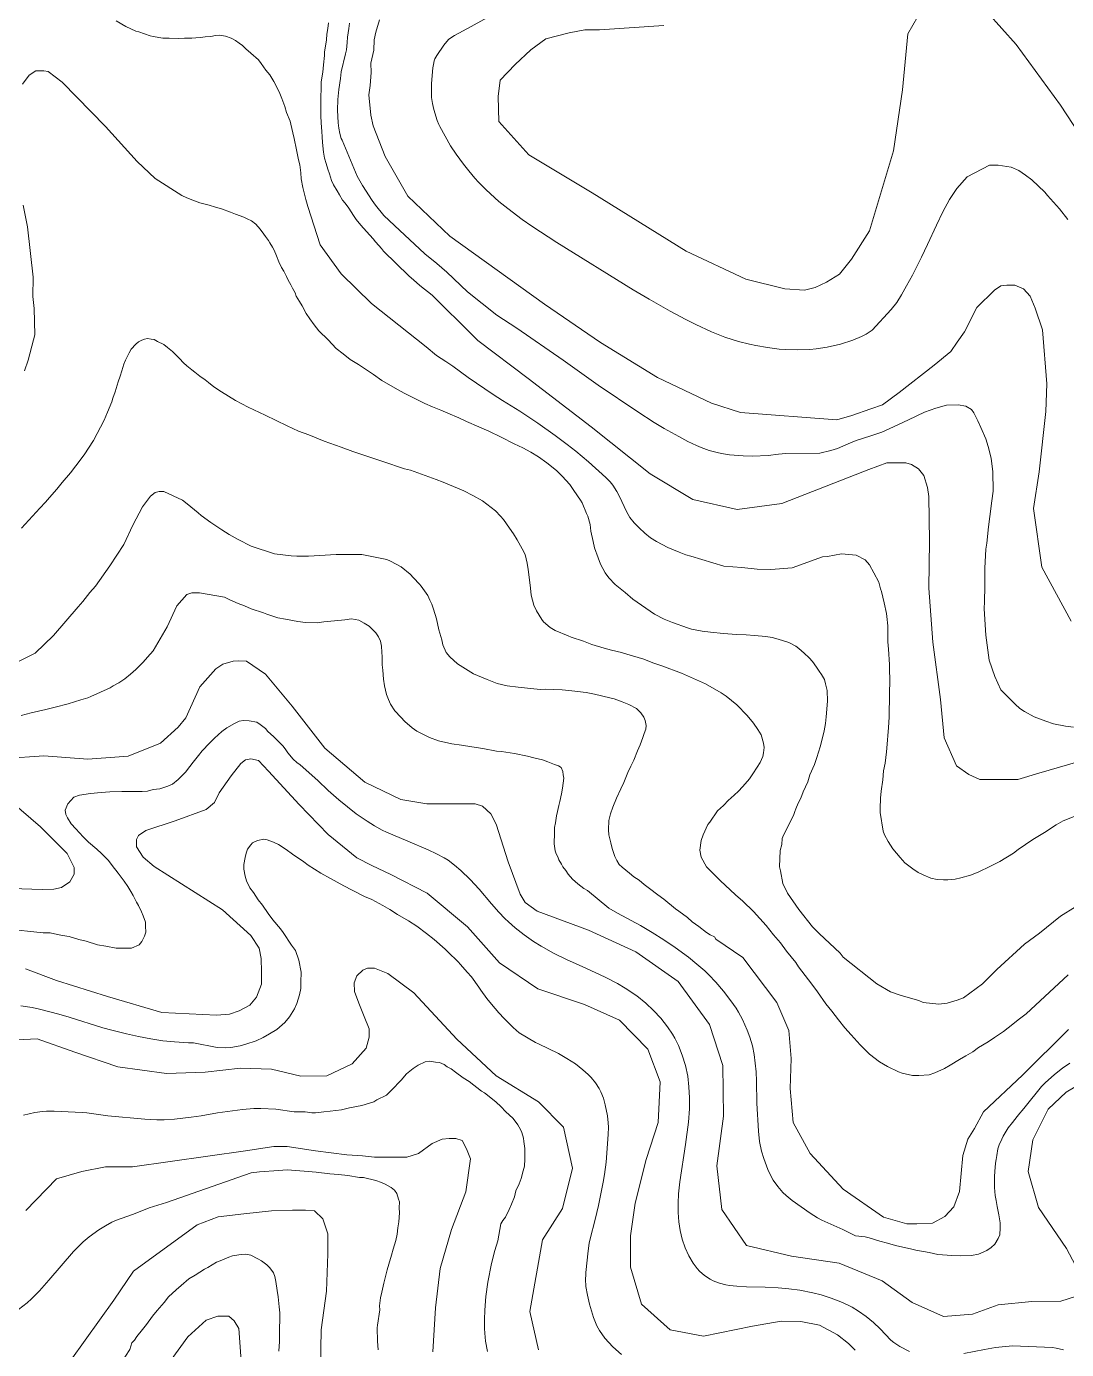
# Model space of a CAD drawing. Header units: metres. Extents: x 548946 to 557077, y 1838800 to 1845419.
# Drawn here: x 553397.6 to 553771.6, y 1843801.1 to 1844276.9 of the extents above; entities that cross this region are included whole.
import ezdxf

# ---------------------------------------------------------------- set-up
doc = ezdxf.new("R2010")
doc.units = ezdxf.units.M
doc.header["$LTSCALE"] = 28
doc.layers.add('1', color=7, linetype='Continuous', lineweight=13)
doc.layers.add('2', color=7, linetype='Continuous', lineweight=13)

msp = doc.modelspace()

# ---------------------------------------------------------------- linework, layer by layer
at = {"layer": '1'}
for points in [[(553429.9, 1844278.89), (553433.32, 1844276.89), (553437, 1844275.22), (553438.02, 1844274.94), (553442.07, 1844273.51), (553443.19, 1844273.34), (553446.65, 1844272.74), (553448.94, 1844272.7), (553452.24, 1844272.58), (553454.51, 1844272.74), (553457.12, 1844272.64), (553458.49, 1844272.8), (553460.18, 1844272.89), (553461.84, 1844273.18), (553463.91, 1844273.32), (553465.57, 1844273.61), (553466.95, 1844273.77), (553469.18, 1844273.43), (553471.26, 1844272.67), (553472.75, 1844271.84), (553474.15, 1844270.91), (553475.25, 1844270.04)], [(553779.35, 1844013.57), (553761.58, 1844008.4), (553754, 1844006.07), (553747.98, 1844006.07), (553744.06, 1844006.07), (553740.4, 1844006.07), (553736.48, 1844007.88), (553732.04, 1844010.99), (553727.6, 1844021.04), (553726.23, 1844034.83), (553723.49, 1844055.5), (553722.07, 1844074.93), (553722.28, 1844091.8), (553722.01, 1844107.86), (553721.61, 1844111.04), (553720.2, 1844115.42), (553718.39, 1844117.81), (553715.78, 1844119.4), (553713.77, 1844120), (553710.55, 1844120), (553706.93, 1844120), (553700.5, 1844117.61), (553693.46, 1844114.82), (553669.26, 1844105.32), (553653.09, 1844103.14), (553637.21, 1844106.8), (553621.89, 1844115.99), (553600.63, 1844132.87), (553578.03, 1844150.25), (553559.93, 1844163.95), (553558.1, 1844165.74), (553543.62, 1844180.13), (553542.3, 1844181.17), (553540.22, 1844182.83), (553538.91, 1844183.87), (553536.91, 1844185.64), (553535.13, 1844187.23), (553526.05, 1844196.05), (553525.24, 1844197.05), (553524.32, 1844198.14), (553523.07, 1844199.5), (553522.26, 1844200.5), (553519.87, 1844203.11), (553517.91, 1844205.38), (553516.18, 1844207.47), (553515.21, 1844208.96), (553513.52, 1844211.55), (553512.23, 1844213.3), (553511.3, 1844214.39), (553510.18, 1844216.35), (553509.33, 1844217.75), (553508.07, 1844220), (553507.3, 1844221.5), (553506.53, 1844223.9), (553505.93, 1844225.63), (553505.4, 1844227.66), (553504.78, 1844229.58), (553504.45, 1844231.64), (553504.04, 1844235.18), (553503.91, 1844237.25), (553503.79, 1844239.13), (553503.54, 1844242.19), (553503.44, 1844244.77), (553503.42, 1844246.76), (553503.49, 1844249.56), (553503.49, 1844251.35), (553503.61, 1844254.65), (553503.64, 1844256.95), (553504.14, 1844260.49), (553504.43, 1844263.11), (553504.75, 1844266.44), (553504.81, 1844267.64), (553505.5, 1844272.1), (553505.66, 1844274.11), (553506.03, 1844276.15), (553506.2, 1844278.16)], [(553740.73, 1844132.69), (553739.66, 1844135.11), (553738.28, 1844138), (553737.37, 1844139.16), (553735.31, 1844140.31), (553732.56, 1844140.86), (553728.36, 1844140.72), (553724.54, 1844139.6), (553720.51, 1844138.2), (553714.72, 1844135.43), (553710.86, 1844133.67), (553705.18, 1844131.05), (553701.15, 1844129.65), (553695.99, 1844127.98), (553693.07, 1844126.85), (553689.2, 1844125.09), (553686.86, 1844124.41), (553682.9, 1844123.4), (553670.65, 1844123.38), (553667.97, 1844123.03), (553664.26, 1844122.63), (553658.67, 1844122.37), (553655.25, 1844122.43), (553650.45, 1844122.83), (553647.56, 1844123.31), (553645.97, 1844123.65), (553643.1, 1844124.43), (553640.17, 1844125.45), (553638.5, 1844126.16), (553635.37, 1844127.68), (553632.13, 1844129.41), (553626.87, 1844132.34), (553623.31, 1844134.45), (553617.43, 1844138.29), (553603.18, 1844147.9), (553590.62, 1844156.88), (553573.9, 1844168.45), (553566.75, 1844173.08), (553556.2, 1844181.51), (553548.71, 1844188.56), (553545.15, 1844191.64), (553540.84, 1844195.14), (553529.9, 1844205.28), (553526.13, 1844208.95), (553523.14, 1844212.58), (553521.89, 1844214.32), (553518.45, 1844219.73), (553516.49, 1844223.02), (553511.12, 1844235.95), (553510.84, 1844236.62), (553510.35, 1844238.42), (553509.98, 1844240.32), (553509.72, 1844242.2), (553509.46, 1844246.75), (553509.53, 1844250.61), (553509.93, 1844254.2), (553510.56, 1844258.21), (553510.78, 1844260.54), (553512.36, 1844267.01), (553512.68, 1844268.54), (553512.98, 1844271.17), (553513.06, 1844273.07), (553513.51, 1844276.11), (553513.78, 1844278.03)], [(553524.6, 1844279.3), (553523.28, 1844274.86), (553522.68, 1844272.04), (553522.49, 1844268.35), (553521.5, 1844263.65), (553521.58, 1844260.3), (553521.19, 1844255.67), (553520.67, 1844252.25), (553521.5, 1844245), (553522.25, 1844241.11), (553526.57, 1844230.11), (553534.72, 1844215.86), (553549.89, 1844201.5), (553583.92, 1844177.06), (553604.02, 1844163.21), (553624.46, 1844150.63), (553643.88, 1844141.37), (553654.35, 1844138.06), (553689, 1844135.38), (553694.38, 1844137), (553701.17, 1844139.33), (553705.36, 1844140.88), (553711.37, 1844145.28), (553723.92, 1844155.11), (553729.93, 1844160.03), (553732.28, 1844163.39), (553734.9, 1844167.02), (553739.35, 1844175.82), (553745.62, 1844182.03), (553747.97, 1844183.58), (553750.06, 1844183.84), (553752.94, 1844183.84), (553756.08, 1844182.54), (553758.43, 1844179.96), (553760.26, 1844175.56), (553762.87, 1844167.79), (553764.44, 1844148.39), (553764.16, 1844138.46), (553761.76, 1844116.78), (553759.63, 1844103.54), (553762.69, 1844082.43), (553773.23, 1844063.08)], [(553626.8, 1844277.28), (553603.71, 1844275.68), (553598.34, 1844275.68), (553592.7, 1844274.62), (553584.38, 1844272.49), (553579.01, 1844268.51), (553573.37, 1844263.19), (553568, 1844257.61), (553567.2, 1844251.76), (553567.46, 1844242.72), (553578.2, 1844230.76), (553601.01, 1844217.12), (553634.82, 1844196.04), (553656.31, 1844186), (553670.25, 1844182.53), (553677.33, 1844182.05), (553681.2, 1844183.01), (553685.22, 1844184.92), (553689.9, 1844187.79), (553694.24, 1844193.21), (553700.69, 1844203.42), (553709.3, 1844232.21), (553712.58, 1844254.16), (553714.49, 1844274.23), (553718.08, 1844280.51)], [(553743.19, 1844281.88), (553753.4, 1844270.41), (553769.42, 1844248.55), (553782.87, 1844228.14)], [(553475.25, 1844270.04), (553476.48, 1844268.88), (553478.25, 1844267.29), (553481.01, 1844264.92), (553482.07, 1844263.54), (553483.74, 1844261.14), (553485.12, 1844259.51), (553486.59, 1844257.09), (553487.47, 1844255.49), (553488.68, 1844252.74), (553489.48, 1844251.04), (553490.51, 1844248.07), (553491.15, 1844245.95), (553492.41, 1844242.81), (553492.63, 1844241.74), (553493.39, 1844238.64), (553493.92, 1844236.61), (553494.78, 1844232.52), (553495.49, 1844228.92), (553495.89, 1844227.17), (553496.23, 1844224.22), (553496.37, 1844222.14), (553497.04, 1844218.93), (553497.66, 1844216.11), (553498.12, 1844214.67), (553498.81, 1844212.16), (553503.19, 1844198.37), (553510.83, 1844187.93), (553521.74, 1844177.31), (553541.39, 1844161.65), (553545.05, 1844158.58), (553548.4, 1844156.45), (553550.98, 1844154.69), (553556.49, 1844150.7), (553565.47, 1844144.5), (553568.76, 1844142.38), (553575.07, 1844138.52), (553581.49, 1844134.26), (553587.76, 1844129.75), (553592, 1844126.58), (553595.14, 1844124.11), (553599.66, 1844120.34), (553605.88, 1844114.74), (553607.46, 1844113.12), (553608.47, 1844111.89), (553609.88, 1844109.7), (553610.87, 1844107.86), (553613.35, 1844102.43), (553614.55, 1844100.32), (553616.09, 1844098.38), (553617.91, 1844096.53), (553619.93, 1844094.68), (553622.05, 1844092.99), (553624.16, 1844091.64), (553628.27, 1844089.52), (553632.28, 1844087.79), (553634.72, 1844086.9), (553636.53, 1844086.35), (553648.41, 1844082.77), (553654.85, 1844082.38), (553660.28, 1844081.78), (553665.31, 1844081.58), (553672.95, 1844082.18), (553683.87, 1844086.11), (553685.63, 1844086.33), (553690.62, 1844087.21), (553695.92, 1844086.73), (553699.19, 1844085.09), (553700.7, 1844083.24), (553702.33, 1844080.38), (553704.03, 1844077.01), (553704.71, 1844074.67), (553705.09, 1844073.7), (553705.98, 1844069.6), (553706.85, 1844065.75), (553706.97, 1844064.74), (553707.27, 1844061.33), (553707.31, 1844059.04), (553707.35, 1844055.59), (553707.56, 1844052.94), (553707.86, 1844047.49), (553707.94, 1844045.84), (553708.08, 1844041.64), (553707.89, 1844037.02), (553707.81, 1844028.45), (553707.5, 1844024.84), (553706.91, 1844017.36), (553706.81, 1844016.07), (553706.31, 1844011.92), (553705.76, 1844009.17), (553705.53, 1844005.95), (553704.88, 1844001.91), (553704.69, 1843999.33), (553704.52, 1843995.61), (553704.57, 1843994.21), (553705.67, 1843987.45), (553706.08, 1843986.22), (553707.4, 1843983.84), (553709.15, 1843981.12), (553711.71, 1843977.99), (553713.47, 1843976.17)], [(553440.12, 1844164.4), (553439.15, 1844164.09), (553437.93, 1844163.45), (553436.93, 1844162.64), (553435.34, 1844160.86), (553434.6, 1844159.48), (553433.3, 1844156.94), (553432.67, 1844155.48), (553431.96, 1844153), (553431.37, 1844151.14), (553430.61, 1844149.06), (553429.53, 1844145.45), (553428.69, 1844143.27), (553428.34, 1844141.93), (553426.78, 1844138.17), (553425.61, 1844135.34), (553421.76, 1844128.03), (553418.37, 1844122.86), (553415.43, 1844118.93), (553413.43, 1844116.41), (553410.45, 1844112.88), (553408.53, 1844110.47), (553405.98, 1844107.49), (553404.48, 1844105.83), (553402.43, 1844103.7), (553395.88, 1844096.47)], [(553619.55, 1844049.35), (553613.47, 1844051.14), (553611.61, 1844051.72), (553608.02, 1844052.61), (553605.35, 1844053.3), (553600.91, 1844054.68), (553597.89, 1844055.83), (553593.45, 1844057.22), (553592.4, 1844057.7), (553587.69, 1844059.65), (553585.87, 1844060.73), (553583.55, 1844062.76), (553582.96, 1844063.59), (553581, 1844066.75), (553580.08, 1844068.74), (553579.06, 1844072.41), (553578.88, 1844074.88), (553578.54, 1844077.83), (553578, 1844081.65), (553577.64, 1844083.9), (553576.89, 1844087), (553575.86, 1844089.08), (553574.1, 1844092.26), (553572.76, 1844094.4), (553571.33, 1844096.43), (553569.18, 1844099.57), (553568.03, 1844100.83), (553566.32, 1844102.73), (553561.63, 1844106.28), (553558.13, 1844108.17), (553554.84, 1844109.88), (553547.51, 1844113.03), (553544.91, 1844114.03), (553535.76, 1844117.36), (553533.61, 1844117.82), (553525.74, 1844120.5), (553519.32, 1844122.56), (553514.97, 1844124.05), (553510.81, 1844125.57), (553504.68, 1844127.75), (553499.14, 1844130.01), (553495.4, 1844131.37), (553491.39, 1844133.31), (553483.49, 1844137.08), (553477.38, 1844139.97), (553472.83, 1844142.34), (553467.79, 1844145.45), (553464.98, 1844147.32), (553463.12, 1844148.8), (553461.92, 1844149.76), (553459.97, 1844151.13), (553458.21, 1844152.52), (553457.12, 1844153.39), (553455.25, 1844154.87), (553454.13, 1844155.94), (553452.66, 1844157.47), (553451.09, 1844159.08), (553450.19, 1844159.97), (553448.32, 1844161.45), (553447.01, 1844162.5), (553444.69, 1844163.63), (553443.61, 1844164.3), (553442.5, 1844164.47), (553441.19, 1844164.62), (553440.12, 1844164.4)], [(553774.03, 1844024.87), (553771.17, 1844025.28), (553766.84, 1844026.14), (553764.17, 1844027.08), (553759.9, 1844028.59), (553756.46, 1844030.59), (553754.79, 1844031.65), (553753.06, 1844033.22), (553751.76, 1844034.47), (553747.95, 1844038.33), (553745.81, 1844043.17), (553743.8, 1844049.05), (553742.56, 1844057.96), (553742, 1844067.47), (553742.05, 1844070.15), (553742.14, 1844075.53), (553742.22, 1844082.05), (553742.52, 1844088.86), (553742.88, 1844091.07), (553743.55, 1844096.9), (553743.98, 1844100.66), (553744.68, 1844106.24), (553745.14, 1844109.74), (553745.01, 1844116.88), (553744.79, 1844118.64), (553744.41, 1844121.66), (553743.37, 1844125.87), (553742.53, 1844128.57), (553740.73, 1844132.69)], [(553394.11, 1844048.19), (553400.75, 1844051.47), (553407.39, 1844057.86), (553416.25, 1844068.22), (553417.93, 1844070.11), (553420.46, 1844073.28), (553422.48, 1844075.61), (553427.62, 1844082.87), (553432.67, 1844090.64), (553435.85, 1844097.49), (553439.4, 1844104.15), (553442.2, 1844108.03), (553443.88, 1844109.32)], [(553443.88, 1844109.32), (553445.38, 1844109.69), (553447.06, 1844109.69), (553453.71, 1844106.58), (553455.46, 1844105.18), (553459.32, 1844101.94), (553460.41, 1844101.07), (553463.9, 1844098.48), (553467.89, 1844095.85), (553470.47, 1844094.15), (553473.76, 1844092.43), (553478.42, 1844089.98), (553486.8, 1844087.25), (553492.86, 1844086.55), (553494.87, 1844086.38), (553499.05, 1844086.46), (553508.95, 1844087), (553512.03, 1844087.05), (553518.22, 1844086.96), (553527.18, 1844085.2), (553528.54, 1844084.66), (553532.37, 1844082.51), (553535.55, 1844079.98), (553536.8, 1844078.63), (553538.95, 1844076.39), (553539.55, 1844075.56), (553541.92, 1844072.24), (553542.71, 1844070.54), (553543.37, 1844069.12), (553543.83, 1844067.68), (553544.59, 1844065.47), (553545.07, 1844063.84), (553545.92, 1844059.95), (553546.93, 1844056.28), (553547.33, 1844054.53), (553548.54, 1844051.78), (553549.82, 1844050.23), (553552.6, 1844047.66), (553558.3, 1844044.03), (553563.31, 1844042.01), (553566.86, 1844040.63), (553570.44, 1844039.74), (553574.38, 1844039.29), (553582.34, 1844038.51), (553584.22, 1844038.63), (553590.23, 1844038.32), (553593.75, 1844038.03), (553598.91, 1844037.32), (553601.87, 1844036.76), (553607.4, 1844035.4), (553608.93, 1844035.08), (553611.84, 1844034.02), (553614.25, 1844033), (553616.9, 1844031.61), (553618.57, 1844030.11), (553619.65, 1844028.54), (553620.09, 1844027.29), (553620.49, 1844025.54), (553620.34, 1844024.23), (553619.73, 1844022.57), (553619.19, 1844021.21), (553618.3, 1844018.52), (553617.35, 1844016.42), (553615.94, 1844013.07), (553614.89, 1844010.86)], [(553473.7, 1844069.42), (553470.77, 1844070.67), (553468.86, 1844071.65), (553459.87, 1844073.24), (553457.07, 1844073.24), (553455.26, 1844072.65), (553451.66, 1844068.48), (553448.25, 1844060.95), (553443.17, 1844052.37), (553441.15, 1844050.05), (553439.56, 1844048.27), (553436.96, 1844045.68), (553435.07, 1844043.97), (553432.98, 1844042.24), (553430.84, 1844040.9), (553428.87, 1844039.78), (553427.76, 1844039.05), (553420.84, 1844035.97), (553419.71, 1844035.44), (553417.2, 1844034.76), (553412.67, 1844033.34), (553407.93, 1844032.1), (553404.55, 1844031.22), (553399.31, 1844030.02), (553395.72, 1844029.11)], [(553660.82, 1843879.66), (553660.25, 1843889.71), (553660.14, 1843897.6), (553659.95, 1843900.91), (553659.26, 1843907.19), (553658.65, 1843910.29), (553657.71, 1843913.45), (553656.77, 1843915.94), (553655.04, 1843919.82), (553653.66, 1843922.36), (553652.77, 1843923.8), (553650.93, 1843926.49), (553648.29, 1843929.92), (553645.46, 1843933.26), (553643.02, 1843935.81), (553641.55, 1843937.22), (553638.69, 1843939.72), (553635.66, 1843942.16), (553630.86, 1843945.72), (553626.8, 1843948.48), (553622.58, 1843951.11), (553618.34, 1843953.58), (553610.17, 1843958.05), (553607.02, 1843959.86), (553599.39, 1843966.14), (553598.01, 1843966.88), (553595.82, 1843968.62), (553593.93, 1843970.3), (553592.44, 1843972.02), (553591.5, 1843973.31), (553590.44, 1843974.68), (553589.94, 1843975.62), (553589.06, 1843977.22), (553588.64, 1843978.26), (553588.11, 1843979.4), (553587.69, 1843980.45), (553587.31, 1843982.89), (553587.45, 1843986.89), (553587.42, 1843988.88), (553587.83, 1843990.52), (553588.24, 1843993.06), (553588.56, 1843994.59), (553589.01, 1843996.74), (553589.45, 1843998.18), (553590.03, 1844000.94), (553590.39, 1844002.97), (553590.88, 1844006.51), (553590.64, 1844007.78), (553590.5, 1844008.96), (553589.84, 1844010.38), (553588.88, 1844010.97), (553587.52, 1844011.51), (553585.03, 1844012.42), (553583.14, 1844013.2), (553580.08, 1844013.85), (553577.72, 1844014.47), (553573.13, 1844015.44), (553568.47, 1844016.1), (553566.65, 1844016.29), (553561.66, 1844017.22), (553557.71, 1844017.86), (553554.05, 1844018.44), (553550.51, 1844018.93), (553545.81, 1844019.99), (553542.48, 1844021.2), (553539.94, 1844022.5), (553538.03, 1844023.48), (553536.3, 1844024.68), (553533.65, 1844026.96), (553532.18, 1844028.49), (553530.03, 1844030.73), (553528.56, 1844033.15), (553527.77, 1844034.86), (553527.06, 1844036.67), (553526.31, 1844039.77), (553526.04, 1844042.13), (553525.76, 1844045.39), (553525.54, 1844047.35), (553525.51, 1844050.24), (553525.41, 1844051.92), (553525.28, 1844054), (553524.96, 1844055.86), (553524.19, 1844057.36), (553523.23, 1844058.84), (553520.86, 1844061.26), (553519.04, 1844062.35), (553517.14, 1844063.33), (553514.49, 1844063.82), (553512.13, 1844063.55), (553508.39, 1844063.12), (553504.55, 1844062.78), (553502.1, 1844062.4), (553497.9, 1844062.52), (553495.17, 1844062.91), (553490.79, 1844063.7), (553488.04, 1844064.28), (553484.01, 1844065.51), (553482.85, 1844066.08), (553478.41, 1844067.46), (553476, 1844068.48), (553473.7, 1844069.42)], [(553737.83, 1843908.17), (553735.4, 1843906.69), (553733.07, 1843905.33), (553729.71, 1843903.35), (553727.66, 1843902.12), (553724.25, 1843900.54), (553722.14, 1843899.89), (553718.49, 1843899.58), (553716.19, 1843899.61), (553712.41, 1843900.47), (553711.16, 1843900.93), (553707.15, 1843902.86), (553704.37, 1843904.54), (553700.67, 1843907.3), (553697.4, 1843910.61), (553694.08, 1843914.32), (553691.91, 1843916.76), (553689.59, 1843919.68), (553687.24, 1843922.8), (553685.04, 1843925.44), (553682.05, 1843929.78), (553679.95, 1843932.53), (553675.25, 1843938.76), (553674.28, 1843940.25), (553670.92, 1843944.34), (553668.68, 1843947.38), (553666.16, 1843950.27), (553663.59, 1843953.57), (553659.03, 1843958.62), (553655.21, 1843962.37), (553652.56, 1843964.66), (553646.99, 1843969.8), (553642.14, 1843974.72), (553640.25, 1843978.19), (553639.76, 1843980.73), (553640.17, 1843984.16), (553640.92, 1843986.24), (553642.59, 1843989.92), (553643.29, 1843990.79), (553646.12, 1843994.8), (553648.19, 1843996.73), (553650.06, 1843998.64), (553650.87, 1843999.43), (553653.49, 1844001.82), (553655.19, 1844003.51), (553657.56, 1844006.27), (553658.84, 1844008.12), (553660.37, 1844010.48), (553661.37, 1844012.19), (553662.41, 1844014.4), (553662.67, 1844015.63), (553662.83, 1844017.64), (553662.65, 1844019.21), (553661.73, 1844022.09), (553660.6, 1844024.06), (553659.05, 1844026.37), (553656.74, 1844029.09), (553653.01, 1844032.95), (553649.18, 1844036), (553647.45, 1844037.2), (553641.79, 1844040.43), (553633.08, 1844044.32), (553626.1, 1844047.01), (553622.79, 1844048.02), (553619.55, 1844049.35)], [(553775.15, 1843820.32), (553769.5, 1843818.46), (553759.13, 1843818.4), (553746.99, 1843817.17), (553737.72, 1843813.75), (553727.35, 1843812.94), (553716.08, 1843818.03), (553705.27, 1843825.76), (553689.78, 1843832.09), (553672.64, 1843834.63), (553656.47, 1843838.52), (553647.58, 1843851.45), (553645.83, 1843867.19), (553648.18, 1843885.07), (553648.03, 1843903.29), (553643.23, 1843917.99), (553631.97, 1843933.39), (553616.73, 1843944.14), (553599.73, 1843951.96), (553581.25, 1843958.72), (553576.95, 1843961.87), (553575.08, 1843964.83), (553570.79, 1843976.48), (553566.48, 1843989.99), (553564.61, 1843993.69), (553561.62, 1843996.46), (553559.01, 1843997.39), (553554.33, 1843997.39), (553541.63, 1843997.39), (553532.28, 1843998.87), (553519.26, 1844005.11), (553504.86, 1844017.41), (553493.15, 1844032.49), (553483.52, 1844044), (553476.79, 1844048.62), (553473.8, 1844048.81), (553471.93, 1844048.62), (553468.19, 1844047.51), (553465.76, 1844045.85), (553460, 1844039.37), (553454.92, 1844028.28)], [(553454.92, 1844028.28), (553452.12, 1844024.95), (553445.77, 1844019.21), (553434.19, 1844014.52), (553419.67, 1844013.34), (553403.85, 1844014.64), (553390.07, 1844013.67)], [(553397.29, 1843938), (553408.4, 1843933.8), (553426.82, 1843928.02), (553446.32, 1843922.26), (553465.93, 1843921.36), (553470.6, 1843921.73), (553474.15, 1843922.84), (553477.89, 1843924.88), (553480.31, 1843927.84), (553482.18, 1843932.46), (553482.18, 1843936.9), (553482, 1843941.71), (553481.25, 1843945.41), (553478.26, 1843950.03), (553468.17, 1843959.21), (553443.52, 1843974.83), (553439.6, 1843978.16), (553437.17, 1843981.86), (553437.17, 1843984.45), (553437.91, 1843985.93), (553440.53, 1843987.78), (553451.13, 1843991.23), (553462.22, 1843995.35), (553465.21, 1843997.76), (553466.89, 1844001.27), (553471.19, 1844007.38), (553474.72, 1844011.82), (553476.41, 1844013.12), (553478.27, 1844013.49), (553481.09, 1844012.93), (553484.64, 1844009.04), (553495.65, 1843997.09), (553506.06, 1843986.31)], [(553614.89, 1844010.86), (553613.85, 1844008.64), (553612.38, 1844004.99), (553611.34, 1844002.78), (553609.73, 1843999.41), (553608.41, 1843996.17), (553607.58, 1843993.78), (553607.07, 1843991.33), (553606.95, 1843988.03), (553607.06, 1843986.15), (553607.68, 1843983.33), (553608.21, 1843981.3), (553609.14, 1843978.42), (553609.91, 1843976.91), (553610.77, 1843975.52), (553611.78, 1843974.54), (553614.41, 1843972.45), (553616.05, 1843971.14), (553617.89, 1843969.86), (553619.76, 1843968.38), (553621.62, 1843966.89), (553624.66, 1843964.65), (553626.75, 1843963), (553631.02, 1843959.6), (553632.12, 1843958.73), (553635.27, 1843956.4), (553636.94, 1843954.9), (553639.33, 1843953.18), (553642.15, 1843951.11), (553643.45, 1843950.27), (553645.02, 1843949.55), (553645.51, 1843948.69), (553655.23, 1843942.06), (553667.39, 1843925.85), (553671.71, 1843915.78), (553672.54, 1843905.78), (553672.16, 1843895), (553673.25, 1843882.68), (553679.36, 1843871.57), (553691.29, 1843858.72), (553705.81, 1843848.63), (553714.17, 1843846.24), (553717.72, 1843846.24), (553723.35, 1843846.54), (553727.79, 1843848.88), (553731.05, 1843852.4), (553733.12, 1843857.97), (553734.3, 1843870.87), (553736.08, 1843876.73), (553738.45, 1843880.54), (553741.66, 1843886.6), (553755.77, 1843899.75), (553772.26, 1843916.15)], [(553392.29, 1843998.02), (553402.65, 1843989.11), (553412.31, 1843979.45), (553414.74, 1843974.45), (553414.74, 1843972.05), (553413.25, 1843969.27), (553410.26, 1843967.24), (553407.45, 1843966.68), (553403.34, 1843966.5), (553392.21, 1843966.88)], [(553713.47, 1843976.17), (553716.3, 1843973.97), (553718.25, 1843972.68), (553720.02, 1843971.75), (553722.73, 1843970.56), (553725.08, 1843970.09), (553727.27, 1843969.98), (553728.92, 1843970.06), (553731.57, 1843970.26), (553733.55, 1843970.77), (553737.01, 1843971.71), (553739.82, 1843972.7), (553744.27, 1843974.92), (553747.63, 1843976.61), (553752.49, 1843979.65), (553754.12, 1843980.88), (553759.42, 1843984.48), (553763.69, 1843987.05), (553767.83, 1843989.74), (553770.33, 1843991.2), (553777.26, 1843993.99)], [(553488.93, 1843952.38), (553486.19, 1843955.67), (553484.57, 1843957.85), (553482.48, 1843960.85), (553480.89, 1843962.79), (553479.21, 1843965.46), (553477.9, 1843967.17), (553476.74, 1843969.66), (553476.3, 1843971.35), (553475.77, 1843973.78), (553475.82, 1843975.53), (553476.28, 1843978.07), (553476.6, 1843979.6), (553477.06, 1843981.02), (553478.26, 1843982.53), (553478.91, 1843983.35), (553480.68, 1843984.18), (553483, 1843984.57), (553484.15, 1843984.33), (553486.48, 1843983.6), (553488.2, 1843982.67), (553491.02, 1843980.88), (553493.32, 1843979.27), (553497.37, 1843976.5), (553498.88, 1843975.3), (553503.45, 1843972.34), (553506.9, 1843970.49), (553511.69, 1843967.81), (553514.73, 1843966.29), (553519.22, 1843964.06), (553521.84, 1843962.87), (553525.81, 1843960.83), (553528.22, 1843959.36), (553531.04, 1843957.57), (553535.04, 1843955.29), (553537.99, 1843953.38), (553541.42, 1843950.66), (553544.16, 1843948.49), (553548.16, 1843945.09), (553549.14, 1843944.08), (553552.79, 1843940.51), (553553.64, 1843939.61), (553556.08, 1843936.78), (553557.64, 1843935.09), (553560.3, 1843931.41), (553561.05, 1843930.37), (553563.13, 1843927.38), (553564.86, 1843925.33), (553567.47, 1843922.14), (553569.44, 1843920.13), (553572.67, 1843916.89), (553574.76, 1843915.01), (553580.64, 1843911.45), (553581.68, 1843911.07), (553588.89, 1843907.58), (553591.96, 1843905.79), (553594.99, 1843903.82), (553597.72, 1843901.73), (553599.64, 1843899.98), (553600.61, 1843898.95), (553602.2, 1843896.99), (553603.54, 1843894.92), (553604.16, 1843893.72), (553605.06, 1843891.46), (553605.74, 1843889.09)], [(553506.06, 1843986.31), (553516.39, 1843977.97), (553521.81, 1843975.2), (553528.59, 1843971.88), (553541.7, 1843965.23), (553556.19, 1843953.04), (553567.65, 1843940.18), (553581.49, 1843930.82), (553598.29, 1843925.18), (553610.85, 1843919.54), (553621.01, 1843909.16), (553625.52, 1843897.39), (553624.78, 1843882.76), (553620.4, 1843869.48), (553616.52, 1843853.69), (553614.75, 1843842), (553614.86, 1843830.74), (553618.75, 1843817.35), (553629.03, 1843808.22), (553641.05, 1843805.89), (553658.68, 1843809.45), (553668.92, 1843811.31), (553676.03, 1843811.11), (553682.72, 1843809.86), (553689.2, 1843806.35), (553693.17, 1843803.24), (553695.57, 1843800.82)], [(553395.67, 1843924.65), (553399.7, 1843924.07), (553402.32, 1843923.49), (553409.28, 1843921.66), (553412.99, 1843920.58), (553425.09, 1843916.81), (553428.38, 1843915.88), (553433.6, 1843914.57), (553437.97, 1843913.61), (553442.35, 1843912.8), (553446.68, 1843912.15), (553450.88, 1843911.7), (553455.93, 1843911.43), (553457.7, 1843911.42), (553466.17, 1843909.68), (553469.04, 1843909.64), (553471.15, 1843909.75), (553474.45, 1843910.25), (553476.5, 1843910.86), (553480.21, 1843912.16), (553482.69, 1843913.31), (553485.04, 1843914.58), (553487.6, 1843916.12), (553490.54, 1843918.7), (553492.18, 1843920.75), (553493.97, 1843923.57), (553494.86, 1843925.54), (553495.76, 1843928.63), (553496.24, 1843930.93), (553496.23, 1843933.17), (553496.44, 1843936.8), (553495.58, 1843941.06), (553494.31, 1843944.53), (553492.96, 1843946.49), (553489.94, 1843951.12), (553488.93, 1843952.38)], [(553386.9, 1843912.07), (553401.52, 1843912.78), (553415, 1843908.04), (553430.52, 1843902.74), (553448.02, 1843900.39), (553461.93, 1843900.81), (553474.64, 1843902.26), (553485.73, 1843901.93), (553496.27, 1843899.43), (553505.66, 1843899.48), (553514.77, 1843903.8), (553519.74, 1843909.52), (553520.87, 1843913.41), (553520.87, 1843916.37), (553519, 1843920.81), (553517.13, 1843925.62), (553515.63, 1843929.87), (553515.45, 1843933.02), (553516.38, 1843935.42), (553518.62, 1843937.46), (553520.3, 1843938.2), (553522.73, 1843938.2), (553527.59, 1843936.35), (553536.94, 1843929.32), (553552.34, 1843912.67), (553566.51, 1843899.48), (553581.75, 1843890.17), (553590.68, 1843881.05), (553593.93, 1843866.34), (553590.34, 1843851.76), (553583.19, 1843840.59), (553578.64, 1843814.73), (553581.67, 1843800.97)], [(553772.18, 1843935.82), (553757.08, 1843921.83), (553754.71, 1843919.96), (553750.59, 1843916.8), (553748.84, 1843915.5), (553745.7, 1843913.35), (553743.39, 1843911.79), (553739.94, 1843909.7), (553737.83, 1843908.17)], [(553396.63, 1843885.36), (553400.69, 1843886.3), (553403.37, 1843886.68), (553404.87, 1843886.78), (553407.63, 1843886.76), (553417.7, 1843886.37), (553419.32, 1843886.22), (553426.92, 1843885.16), (553440.24, 1843883.91), (553444.52, 1843883.72), (553447.14, 1843883.73), (553450.92, 1843883.96), (553456.83, 1843884.6), (553460.4, 1843885.12), (553466.35, 1843886.25), (553475.35, 1843887.44), (553479.38, 1843887.77), (553481.94, 1843887.79), (553487.26, 1843887.57), (553493.84, 1843886.58), (553497.83, 1843886.54), (553500.24, 1843886.19), (553501.61, 1843886.22), (553504.55, 1843886.56), (553506.77, 1843886.81), (553510.95, 1843887.29), (553513.73, 1843887.98), (553518.23, 1843888.87), (553522.57, 1843890.11), (553523.61, 1843890.85), (553527.02, 1843892.61), (553528.82, 1843894.31), (553532.38, 1843897.96), (553534.23, 1843900.29), (553536.63, 1843902.18), (553538.49, 1843903.39), (553540.97, 1843904.55), (553542.55, 1843904.85), (553544.71, 1843904.48), (553546.11, 1843904.26), (553547.8, 1843903.58), (553548.9, 1843902.71), (553550.35, 1843902.01), (553551.85, 1843900.81), (553554.7, 1843898.77), (553556.84, 1843897.52), (553561.22, 1843894.04), (553562.29, 1843893.41), (553566.4, 1843890.15), (553568.34, 1843888.38), (553569.9, 1843886.69), (553572.56, 1843884.13), (553574.32, 1843881.84), (553575.25, 1843880.21), (553575.75, 1843879.14), (553576.36, 1843877.1), (553576.5, 1843875.87)], [(553772.77, 1843904.09), (553770.1, 1843902.26), (553767.22, 1843899.98), (553763.86, 1843896.99), (553762.58, 1843895.68), (553756.74, 1843888.31), (553755.58, 1843887.09), (553754.8, 1843886.1), (553753.84, 1843884.89), (553752.1, 1843882.7), (553750.62, 1843880.84), (553749.86, 1843879.66), (553748.77, 1843877.84), (553748.29, 1843876.79), (553747.34, 1843874.68), (553746.9, 1843873.24), (553746.47, 1843870.9), (553746.24, 1843869.48), (553746, 1843868.06), (553745.88, 1843866.55), (553745.73, 1843865.24), (553745.67, 1843863.14), (553745.72, 1843860.95), (553745.7, 1843859.36), (553745.93, 1843856.49), (553746.24, 1843854.64), (553746.58, 1843852.58), (553747.22, 1843849.57), (553747.76, 1843846.64), (553747.76, 1843844.85), (553747.55, 1843842.33), (553747.01, 1843840.97), (553745.75, 1843838.94), (553744.49, 1843837.8), (553742.91, 1843836.72), (553739.88, 1843835.38), (553737.35, 1843834.89), (553733.48, 1843834.74), (553730.37, 1843834.89), (553725.34, 1843835.31), (553722.17, 1843836.04), (553717.4, 1843836.79), (553715.96, 1843837.22), (553710.03, 1843838.54), (553707.25, 1843839.31), (553704.47, 1843840.09), (553700.56, 1843841.24), (553699.22, 1843841.58), (553695.65, 1843842), (553691.14, 1843844.24), (553683.61, 1843847.64), (553682.04, 1843848.48), (553679.34, 1843850.17), (553672.98, 1843854.63), (553670.74, 1843856.44), (553669.61, 1843857.53), (553667.74, 1843859.69), (553666.12, 1843862), (553665.34, 1843863.33), (553664.15, 1843865.8), (553662.68, 1843869.78), (553661.91, 1843872.4), (553661.18, 1843875.9), (553660.82, 1843879.66)], [(553779.39, 1843898.33), (553771.44, 1843893.66), (553765.01, 1843887.5), (553759.45, 1843876.51), (553757.75, 1843865.15), (553761.54, 1843852.22), (553771.49, 1843837.48), (553777.03, 1843826.97)], [(553605.74, 1843889.09), (553606.52, 1843885.19), (553606.8, 1843882.58), (553606.85, 1843881.1), (553606.78, 1843878.41), (553606.05, 1843868.43), (553605.45, 1843864.05), (553604.97, 1843861.27), (553603.29, 1843852.94), (553602.08, 1843847.87), (553600.26, 1843840.88), (553599.96, 1843839.34), (553599.56, 1843836.57), (553598.78, 1843828.83), (553598.68, 1843825.55), (553598.72, 1843824.65), (553598.79, 1843823.76), (553599.3, 1843820.58), (553600.06, 1843817.43), (553601.49, 1843812.59), (553602.73, 1843809.57), (553603.61, 1843807.97), (553605.57, 1843805.21), (553608.46, 1843802), (553611.57, 1843799.25)], [(553576.5, 1843875.87), (553576.78, 1843873.41), (553576.85, 1843869.56), (553576.64, 1843867.04), (553576.2, 1843865.37), (553575.53, 1843862.56), (553574.74, 1843860.72), (553573.55, 1843858.1), (553573.04, 1843856.05), (553571.98, 1843853.31), (553571.2, 1843851.48), (553569.89, 1843848.71), (553568.91, 1843847.48), (553568.18, 1843846.28), (553567.05, 1843840.21), (553566, 1843836.68), (553564.84, 1843832), (553563.52, 1843825.29), (553562.85, 1843820.21), (553562.45, 1843815.2), (553562.33, 1843811.9), (553562.34, 1843808.68), (553562.43, 1843806.97), (553562.73, 1843804.04), (553563.41, 1843800.32)], [(553394.83, 1843815.43), (553397.88, 1843817.89), (553399.5, 1843819.37), (553402.3, 1843822.23), (553405.68, 1843825.99), (553414.61, 1843836.33), (553416.77, 1843838.65), (553417.98, 1843839.81), (553420.19, 1843841.67), (553423.69, 1843844.18), (553426, 1843845.61), (553428.36, 1843846.86), (553429.71, 1843847.45), (553436.16, 1843849.71), (553441.8, 1843852.04), (553447.93, 1843854.02), (553478.43, 1843864.64), (553481.38, 1843864.98), (553488.29, 1843865.52), (553491.37, 1843865.75), (553494.52, 1843865.49), (553498.92, 1843865.12), (553501.81, 1843864.83), (553506.73, 1843864.27), (553509.87, 1843864.01), (553513.15, 1843863.64), (553517.34, 1843862.99), (553518.84, 1843862.92), (553523.19, 1843861.92), (553525.27, 1843861.16), (553526.58, 1843860.57), (553527.65, 1843859.94), (553528.71, 1843859.32), (553529.95, 1843858.34), (553530.82, 1843857.19), (553531.43, 1843855.15), (553531.79, 1843854.19), (553531.66, 1843852.06), (553531.75, 1843850.2), (553531.49, 1843847.06), (553531.11, 1843844.9), (553530.87, 1843842.63), (553530.39, 1843840.33), (553529.5, 1843837.24), (553528.88, 1843835.06), (553527.88, 1843831.83)], [(553413.57, 1843797.22), (553429.01, 1843818.85), (553436.14, 1843829.27), (553459, 1843845.9), (553466.57, 1843848.84), (553475.75, 1843849.91), (553485.75, 1843850.98), (553493.32, 1843851.25), (553497.92, 1843851.25), (553501.16, 1843850.98), (553504.13, 1843848.04), (553506.02, 1843842.69), (553506.02, 1843835.46), (553505.48, 1843822.09), (553503.59, 1843808.17), (553503.32, 1843794.68)], [(553431.7, 1843796.33), (553434.77, 1843801.09), (553435.53, 1843803.44), (553436.52, 1843804.45), (553437.37, 1843805.74), (553439.37, 1843808.27), (553440.85, 1843810.13), (553443.01, 1843813.07), (553444.67, 1843815.16), (553447.13, 1843818.04), (553448.7, 1843820.01), (553451.41, 1843822.52), (553453.22, 1843824.12), (553456.04, 1843826.54), (553458.29, 1843827.8), (553461.63, 1843829.97), (553462.86, 1843830.61), (553465.94, 1843832.46), (553467.84, 1843833.28), (553470.42, 1843834.27), (553471.76, 1843834.83), (553474.01, 1843835.18), (553475.11, 1843835.21), (553476.49, 1843835.37), (553478.33, 1843834.98), (553480.87, 1843833.67), (553482.14, 1843833.02), (553484.01, 1843831.54), (553485.13, 1843830.47), (553486.43, 1843828.72), (553486.98, 1843827.39), (553487.29, 1843825.53), (553487.76, 1843822.29), (553488.12, 1843820.03), (553488.52, 1843816.49), (553488.77, 1843814.32), (553488.72, 1843811.32), (553488.66, 1843809.22), (553488.62, 1843806.02), (553488.57, 1843803.92), (553488.36, 1843800.5)], [(553527.88, 1843831.83), (553527.36, 1843829.78), (553526.58, 1843826.83), (553526.18, 1843824.91), (553525.42, 1843821.71), (553524.91, 1843819.66), (553524.62, 1843816.76), (553524.65, 1843815.4), (553523.81, 1843809.81), (553523.78, 1843808.95), (553523.9, 1843804.1), (553524.1, 1843800.94)], [(553446.19, 1843792.54), (553455.63, 1843805.65), (553462.3, 1843811.7), (553466.46, 1843813.08), (553470.35, 1843813.08), (553472.29, 1843811.43), (553473.96, 1843808.68), (553475.72, 1843785.35)]]:
    msp.add_lwpolyline(points, dxfattribs=at)
at = {"layer": '2'}
for points in [[(553579.46, 1844289.14), (553557.57, 1844276.83), (553551.54, 1844273.65)], [(553551.54, 1844273.65), (553549.82, 1844272.52), (553549.39, 1844272.16), (553547.68, 1844270.22), (553545.18, 1844266.49), (553544.5, 1844265.24), (553544.23, 1844264.54), (553543.93, 1844263.23), (553543.78, 1844262), (553543.27, 1844256.42), (553543.23, 1844252.84), (553543.3, 1844251.29), (553543.56, 1844249.22), (553544.11, 1844247.07), (553545.34, 1844243.1), (553545.85, 1844241.69), (553546.22, 1844240.9), (553550.06, 1844233.95), (553552.09, 1844230.93), (553554.72, 1844227.41), (553556.65, 1844224.93), (553558.83, 1844222.34), (553560.18, 1844220.87), (553562.87, 1844218.18), (553567.5, 1844214), (553570.69, 1844211.38), (553575.87, 1844207.47), (553579.29, 1844205.08), (553588.27, 1844199.22), (553615.77, 1844182.23), (553621.5, 1844178.81), (553629.05, 1844174.48), (553634.69, 1844171.5), (553638.26, 1844169.74), (553643.96, 1844167.13), (553648.76, 1844165.21), (553653.68, 1844163.61), (553657.63, 1844162.59), (553659.87, 1844162.11), (553664.02, 1844161.39), (553668.26, 1844160.89), (553670.63, 1844160.72), (553674.96, 1844160.6), (553679.22, 1844160.75), (553681.51, 1844160.96), (553685.51, 1844161.55), (553690.31, 1844162.65), (553694.74, 1844164.06), (553697.9, 1844165.41), (553699.5, 1844166.26), (553701.68, 1844167.69), (553708.57, 1844175.1), (553710.58, 1844177.62), (553712.25, 1844180.4), (553714.08, 1844183.6), (553716.23, 1844187.43), (553719.38, 1844193.87), (553721.63, 1844198.51), (553724.82, 1844205.45), (553727.06, 1844210.29), (553729.45, 1844214.65), (553732.08, 1844218.63), (553735.79, 1844222.84), (553743.88, 1844226.96), (553746.96, 1844227.01), (553751.62, 1844226.35), (553754.36, 1844225.07), (553756.84, 1844223.46), (553759.03, 1844221.72), (553763.72, 1844217.27), (553764.75, 1844216.1), (553767.95, 1844212.48), (553768.99, 1844211.3), (553772.02, 1844207.46)], [(553601.83, 1844089.36), (553601.36, 1844091.7), (553600.54, 1844095.39), (553600.27, 1844097.75), (553599.43, 1844100.74), (553599.01, 1844101.79), (553597.38, 1844105.59), (553596.87, 1844106.52), (553594.48, 1844110.04), (553592.94, 1844112.15), (553590.2, 1844115.23), (553588.18, 1844117.19), (553584.67, 1844119.97), (553581.74, 1844122.13), (553578.96, 1844123.8), (553576.09, 1844125.37), (553572.93, 1844126.8), (553568.27, 1844129.25), (553563.85, 1844131.34), (553560.28, 1844132.92), (553555.88, 1844134.81), (553553.14, 1844136.09), (553549.16, 1844137.83), (553546.64, 1844138.93), (553543.62, 1844140.08), (553540.88, 1844141.36), (553538.04, 1844142.73), (553533.39, 1844144.99), (553530.2, 1844146.81), (553525.4, 1844149.55), (553522.35, 1844151.79), (553517.07, 1844155.27), (553514.07, 1844157.12), (553511.44, 1844159.21), (553509.03, 1844161.13), (553506.09, 1844164.18), (553502.74, 1844167.38), (553501.09, 1844169.58), (553499.55, 1844171.7), (553498.23, 1844173.64), (553496.72, 1844176.46), (553495.75, 1844177.94), (553494.63, 1844179.9), (553494.19, 1844181.15), (553493.31, 1844182.74), (553492.67, 1844183.96), (553491.68, 1844185.64), (553491.13, 1844186.97), (553490.12, 1844188.85), (553489.37, 1844190.16), (553488.34, 1844192.23), (553487.59, 1844194.44), (553486.66, 1844196.42), (553486.13, 1844197.56), (553485.17, 1844199.04), (553484.66, 1844199.98), (553483.61, 1844201.36), (553483.01, 1844202.18), (553481.61, 1844204.02), (553480.12, 1844205.74), (553478.58, 1844206.96), (553477.01, 1844207.67), (553475.74, 1844208.32), (553472.82, 1844209.39), (553470.94, 1844210.17), (553467.72, 1844211.29), (553465.56, 1844211.94), (553463.28, 1844212.68), (553460, 1844213.5), (553458.03, 1844214.17), (553455.32, 1844215.25), (553453.52, 1844216.14), (553443.86, 1844222.22), (553437.49, 1844228.31), (553426.06, 1844240.93), (553410.45, 1844256.81), (553405.4, 1844260.72), (553403.86, 1844260.94), (553401, 1844260.94), (553398.59, 1844259.42), (553396.17, 1844256.16)], [(553396.48, 1844212.66), (553397.98, 1844204.88), (553400.05, 1844186.77), (553399.94, 1844179.73), (553400.43, 1844175.5), (553400.59, 1844166.04), (553400.19, 1844164.16), (553398.27, 1844156.91), (553396.88, 1844153.08)], [(553774.83, 1843960.3), (553769.41, 1843956.93), (553761.85, 1843950.86), (553756.49, 1843946.89), (553746.52, 1843937.8), (553741.31, 1843932.61), (553734.55, 1843927.56), (553732.2, 1843926.68), (553728.65, 1843925.66), (553725.63, 1843925.32), (553720.06, 1843925.9), (553718.45, 1843926.63), (553712.14, 1843928.36), (553708.31, 1843929.75), (553703.4, 1843932.56), (553691.29, 1843942.18), (553690.22, 1843943.58), (553682.68, 1843950.67), (553680.26, 1843953.14), (553675.27, 1843959.3), (553671.23, 1843965.26), (553669.6, 1843968.74), (553668.78, 1843973.23), (553668.31, 1843974.71), (553668.56, 1843980.54), (553669.22, 1843982.76), (553669.28, 1843984.91), (553669.56, 1843985.52), (553673.47, 1843993.45), (553673.84, 1843994.59), (553674.23, 1843995.53), (553675.1, 1843997.52), (553675.99, 1843999.32), (553676.92, 1844001.62), (553678.59, 1844005.29), (553679.31, 1844007.77), (553680.98, 1844011.45), (553681.78, 1844014.03), (553683.03, 1844017.86), (553683.57, 1844020.11), (553684.37, 1844023.59), (553684.86, 1844026.24), (553685.18, 1844028.66), (553685.65, 1844034.2), (553685.5, 1844038.06), (553684.93, 1844040.49), (553684.55, 1844042.04), (553683.45, 1844043.81), (553682.62, 1844045.01), (553681.65, 1844046.49), (553680.22, 1844048.52), (553679.08, 1844049.78), (553677.19, 1844051.46), (553675.31, 1844053.14), (553674.21, 1844054.01), (553671.67, 1844055.31), (553667.84, 1844056.57), (553665.79, 1844057.13), (553663.45, 1844057.56), (553659.42, 1844057.89), (553656.4, 1844058.15), (553652.91, 1844058.24), (553648.18, 1844058.6), (553643.55, 1844059.07), (553640.62, 1844059.43), (553636.75, 1844060.18), (553635.3, 1844060.61), (553629.9, 1844062.58), (553626.87, 1844063.73), (553623.48, 1844065.54), (553618.73, 1844068.78), (553615.59, 1844070.91), (553612.83, 1844073.28), (553609.3, 1844076.27), (553607.04, 1844078.6), (553605.64, 1844080.43), (553603.99, 1844083.53), (553603.13, 1844085.82), (553601.83, 1844089.36)], [(553472.46, 1844026.24), (553469.65, 1844024.72), (553467.82, 1844023.31), (553465.2, 1844020.92), (553463.42, 1844019.12), (553460.85, 1844016.34), (553459.54, 1844014.7), (553457.62, 1844012.28), (553456.4, 1844010.75), (553454.84, 1844008.78), (553452.16, 1844006.08), (553450.15, 1844004.46), (553448.45, 1844003.66), (553445.57, 1844002.74), (553443.21, 1844002.47), (553441.17, 1844001.93), (553439.21, 1844001.71), (553434.81, 1844001.8), (553431.93, 1844001.77), (553427.56, 1844001.67), (553424.5, 1844001.42), (553420.65, 1844001.08), (553416.74, 1844000.43), (553414.73, 1843999.7), (553412.51, 1843997.36), (553411.58, 1843995.06), (553411.76, 1843993.49), (553412.39, 1843992.26), (553413.73, 1843990.13), (553415.34, 1843988.32), (553418.06, 1843985.44), (553419.96, 1843983.57), (553422.95, 1843981.02), (553424.61, 1843979.52), (553427.09, 1843977.01), (553428.5, 1843975.18), (553430.6, 1843972.43), (553432.73, 1843969.49), (553434.05, 1843967.55), (553435.15, 1843965.78), (553436.01, 1843964.38), (553437.17, 1843962.02), (553437.92, 1843960.72), (553438.98, 1843958.45), (553439.64, 1843957.03), (553440.39, 1843954.82), (553440.46, 1843953.34), (553440.51, 1843951.15), (553440.08, 1843949.71), (553439.1, 1843947.8), (553438.14, 1843946.59), (553435.39, 1843945.38), (553431.11, 1843945.39), (553429.91, 1843945.45), (553426.14, 1843946.12), (553423.19, 1843946.68), (553419.16, 1843947.91), (553416.49, 1843948.6), (553412.99, 1843949.59), (553410.65, 1843950.02), (553407.7, 1843950.58), (553406.17, 1843950.91), (553403.68, 1843950.92), (553390.15, 1843952.37)], [(553709.48, 1843803.58), (553708.42, 1843804.45), (553704.53, 1843808.49), (553702.11, 1843810.76), (553699.51, 1843812.93), (553696.77, 1843814.92), (553694.46, 1843816.34), (553693.1, 1843817.06), (553690.47, 1843818.24), (553686.93, 1843819.58), (553683.32, 1843820.75), (553680.41, 1843821.53), (553675.69, 1843822.45), (553671.75, 1843822.97), (553667.84, 1843823.33), (553663.17, 1843823.56), (553656.53, 1843823.65), (553653.01, 1843823.84), (553650.41, 1843824.14), (553649.05, 1843824.39), (553646.74, 1843824.99), (553644.58, 1843825.82), (553643.43, 1843826.41), (553641.43, 1843827.7), (553639.61, 1843829.25), (553638.71, 1843830.21), (553637.31, 1843832.13), (553635.77, 1843834.82), (553634.42, 1843837.7), (553633.34, 1843840.73), (553632.61, 1843843.85), (553632.17, 1843847.06), (553631.93, 1843850.33), (553631.9, 1843853.67), (553632.06, 1843857.1), (553632.51, 1843861.44), (553634.58, 1843874.87), (553635.65, 1843882.87), (553635.97, 1843887.67), (553636, 1843891.59), (553635.83, 1843895.54), (553635.37, 1843899.45), (553634.53, 1843903.24), (553633.39, 1843906.89), (553632.02, 1843910.39), (553630.73, 1843913.05), (553629.89, 1843914.5), (553628.16, 1843917.09), (553625.71, 1843920.21), (553623.12, 1843923.03), (553620.27, 1843925.68), (553617.06, 1843928.24), (553612.89, 1843931.09), (553610.15, 1843932.69), (553605.72, 1843934.98), (553598.76, 1843938.22), (553591.83, 1843941.3), (553587.17, 1843943.62), (553582.68, 1843946.14), (553579.95, 1843947.85), (553576.59, 1843950.18), (553573.32, 1843952.73), (553570.88, 1843954.85), (553569.6, 1843956.07), (553567.41, 1843958.35), (553564.79, 1843961.34), (553560.36, 1843966.67), (553557.13, 1843970.17), (553553.76, 1843973.4), (553551.57, 1843975.29), (553549.23, 1843977.02), (553547.81, 1843977.9), (553545.01, 1843979.38), (553542.08, 1843980.74), (553534.74, 1843983.95), (553527.11, 1843987.12), (553525.53, 1843987.9), (553522.79, 1843989.42), (553520.17, 1843991.05), (553516.23, 1843993.79), (553513.06, 1843996.21), (553509.91, 1843998.78), (553506.12, 1844002.13), (553502.37, 1844005.72), (553495.99, 1844011.3), (553494.9, 1844012.17), (553493.56, 1844013.41), (553491.61, 1844015.68), (553490.64, 1844017.16), (553489.83, 1844018.16), (553489.04, 1844018.97), (553488.14, 1844019.86), (553486.45, 1844021.56), (553484.45, 1844023.32), (553483.53, 1844024.41), (553481.67, 1844025.9), (553480.49, 1844026.66), (553477.73, 1844027.24), (553475.63, 1844027.3), (553474.17, 1844027.03), (553472.46, 1844026.24)], [(553543.79, 1843800.28), (553544.66, 1843816.05), (553546.42, 1843830.26), (553550.5, 1843844.25), (553555.6, 1843857.74), (553557.27, 1843869.68), (553555.89, 1843873.22), (553554.24, 1843876.21), (553552.04, 1843877.03), (553549.56, 1843877.03), (553547.09, 1843876.76), (553543.51, 1843875.13), (553538.56, 1843871.58), (553534.43, 1843870.22), (553525.76, 1843870.25), (553522.79, 1843870.25), (553518.46, 1843870.78), (553512.79, 1843871.05), (553501.55, 1843872.58), (553491.38, 1843874.16), (553486.56, 1843874.16), (553476.39, 1843872.58), (553435.72, 1843866.75), (553426.09, 1843866.75), (553417.53, 1843865.16), (553408.43, 1843862.51), (553397.41, 1843851.08)], [(553715.07, 1843800.35), (553711.59, 1843802.16), (553709.48, 1843803.58)], [(553770.42, 1843800.92), (553767.86, 1843801.52), (553766.53, 1843801.86), (553752.09, 1843802.41), (553745.97, 1843801.78), (553742.02, 1843801.14), (553734.67, 1843799.61)]]:
    msp.add_lwpolyline(points, dxfattribs=at)

doc.saveas('drawing.dxf')
